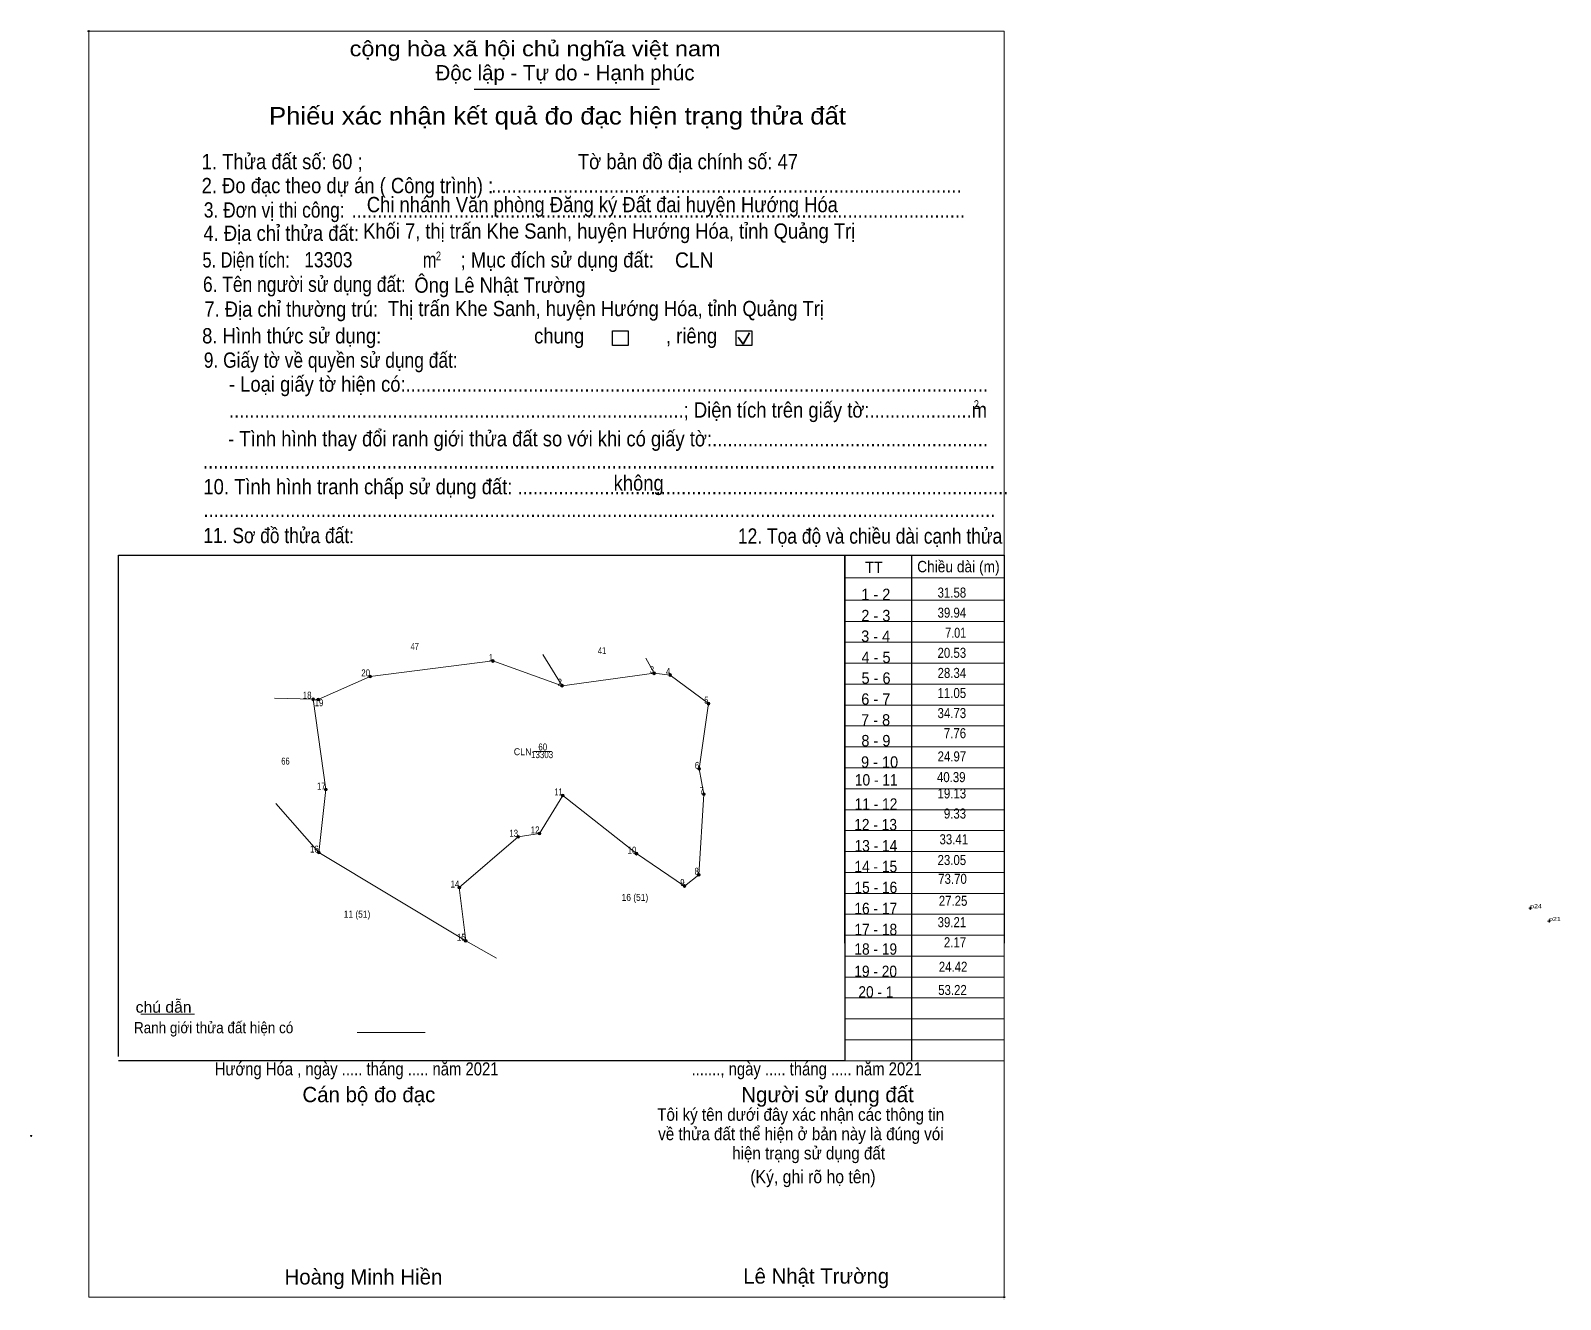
# Model space of a CAD drawing. Header units: metres. Extents: x 548563 to 549890, y 1841342 to 1841888.
# Drawn here: x 548563 to 549220, y 1841342 to 1841888 of the extents above; entities that cross this region are included whole.
import ezdxf
from ezdxf.enums import TextEntityAlignment as Align

# ---------------------------------------------------------------- set-up
doc = ezdxf.new("R2010")
doc.units = ezdxf.units.M
doc.header["$PDMODE"] = 32
doc.header["$PDSIZE"] = 0.5
for name, color, linetype, lineweight in [('1', 7, 'Continuous', 13), ('10', 7, 'Continuous', 13), ('15', 7, 'Continuous', 13), ('17', 7, 'Continuous', 13), ('2', 7, 'Continuous', 25), ('30', 7, 'Continuous', 13), ('6', 7, 'Continuous', 13), ('63', 7, 'Continuous', 13), ('7', 7, 'Continuous', 13)]:
    doc.layers.add(name, color=color, linetype=linetype, lineweight=lineweight)
doc.layers.add('12', color=7, linetype='Continuous')

msp = doc.modelspace()

# ---------------------------------------------------------------- hatches: boundary and pattern name
at = {"layer": '63'}
for points in [[(548762, 1841616.72, 1), (548760.8, 1841616.72, 1)], [(548761.8, 1841616.72, 1), (548761, 1841616.72, 1)], [(548709.2, 1841610.07, 1), (548708, 1841610.07, 1)], [(548831.31, 1841611.4, 1), (548830.11, 1841611.4, 1)], [(548838.28, 1841610.67, 1), (548837.08, 1841610.67, 1)], [(548791.73, 1841606.08, 1), (548790.53, 1841606.08, 1)], [(548791.53, 1841606.08, 1), (548790.73, 1841606.08, 1)], [(548684.71, 1841600.22, 1), (548683.51, 1841600.22, 1)], [(548686.88, 1841600.16, 1), (548685.68, 1841600.16, 1)], [(548854.7, 1841598.35, 1), (548853.5, 1841598.35, 1)], [(548850.73, 1841570.29, 1), (548849.53, 1841570.29, 1)], [(548690.12, 1841561.38, 1), (548688.92, 1841561.38, 1)], [(548792.01, 1841558.86, 1), (548790.81, 1841558.86, 1)], [(548852.68, 1841559.41, 1), (548851.48, 1841559.41, 1)], [(548772.84, 1841541.09, 1), (548771.64, 1841541.09, 1)], [(548782.06, 1841542.52, 1), (548780.86, 1841542.52, 1)], [(548687.13, 1841534.29, 1), (548685.93, 1841534.29, 1)], [(548823.71, 1841533.83, 1), (548822.51, 1841533.83, 1)], [(548850.51, 1841524.75, 1), (548849.31, 1841524.75, 1)], [(548747.57, 1841519.24, 1), (548746.37, 1841519.24, 1)], [(548844.44, 1841519.91, 1), (548843.24, 1841519.91, 1)], [(548750.31, 1841496.35, 1), (548749.11, 1841496.35, 1)]]:
    msp.add_hatch(color=256, dxfattribs=at).paths.add_polyline_path(points)

# ---------------------------------------------------------------- linework, layer by layer
at = {"layer": '1'}
msp.add_lwpolyline([(548761.4, 1841616.72), (548791.13, 1841606.08), (548830.71, 1841611.4), (548837.68, 1841610.67), (548854.1, 1841598.35), (548850.13, 1841570.29), (548852.08, 1841559.41), (548849.91, 1841524.75), (548843.84, 1841519.91), (548823.11, 1841533.83), (548791.41, 1841558.86), (548781.46, 1841542.52), (548772.24, 1841541.09), (548746.97, 1841519.24), (548749.71, 1841496.35), (548686.53, 1841534.29), (548689.52, 1841561.38), (548684.11, 1841600.22), (548686.28, 1841600.16), (548708.6, 1841610.07)], close=True, dxfattribs=at)
at = {"layer": '10'}
msp.add_line((548781.46, 1841542.52), (548791.41, 1841558.86), dxfattribs=at)
for points in [[(548761.4, 1841616.72), (548708.6, 1841610.07), (548686.28, 1841600.16), (548684.11, 1841600.22), (548667.53, 1841600.7)], [(548761.4, 1841616.72), (548791.13, 1841606.08), (548830.71, 1841611.4), (548837.68, 1841610.67), (548854.1, 1841598.35), (548850.13, 1841570.29), (548852.08, 1841559.41), (548849.91, 1841524.75), (548843.84, 1841519.91), (548823.11, 1841533.83), (548791.41, 1841558.86)], [(548668.07, 1841555.45), (548686.53, 1841534.29), (548689.52, 1841561.38), (548684.11, 1841600.22)], [(548772.24, 1841541.09), (548746.97, 1841519.24), (548749.71, 1841496.35), (548762.94, 1841488.86)]]:
    msp.add_lwpolyline(points, dxfattribs=at)
at = {"layer": '15'}
for p, q in [((548791.13, 1841606.08), (548782.86, 1841619.42)), ((548830.71, 1841611.4), (548827.12, 1841617.97)), ((548772.24, 1841541.09), (548781.46, 1841542.52))]:
    msp.add_line(p, q, dxfattribs=at)
at = {"layer": '17'}
msp.add_line((548609.94, 1841464.76), (548633.15, 1841464.76), dxfattribs=at)
at = {"layer": '2'}
for p, q in [((548753.4, 1841862.65), (548833.01, 1841862.65)), ((548600.41, 1841662.24), (548912.71, 1841662.24)), ((548600.41, 1841446.5), (548600.41, 1841662.24)), ((548912.71, 1841662.24), (548912.71, 1841444.74)), ((548912.71, 1841444.74), (548600.41, 1841444.74))]:
    msp.add_line(p, q, dxfattribs=at)
at = {"layer": '2', "lineweight": 35}
for p, q in [((548866.82, 1841755.94), (548869.06, 1841753.02)), ((548869.06, 1841753.02), (548871.78, 1841757.9))]:
    msp.add_line(p, q, dxfattribs=at)
at = {"layer": '2', "lineweight": 13}
msp.add_lwpolyline([(548587.59, 1841887.62), (548981.27, 1841887.62), (548981.27, 1841343.11), (548587.59, 1841343.11)], close=True, dxfattribs=at)
at = {"layer": '2'}
for points in [[(548812.85, 1841758.74), (548819.61, 1841758.74), (548819.61, 1841752.44), (548812.85, 1841752.44)], [(548866.04, 1841758.74), (548872.8, 1841758.74), (548872.8, 1841752.44), (548866.04, 1841752.44)]]:
    msp.add_lwpolyline(points, close=True, dxfattribs=at)
for p in [(548587.59, 1841887.62), (548981.27, 1841343.11)]:
    msp.add_point(p, dxfattribs=at)
at = {"layer": '30', "lineweight": 25}
for p, q in [((548912.71, 1841495.29), (548912.71, 1841662.24)), ((548941.35, 1841662.24), (548941.35, 1841444.74))]:
    msp.add_line(p, q, dxfattribs=at)
at = {"layer": '30'}
for p, q in [((548912.71, 1841652.42), (548981.27, 1841652.42)), ((548912.71, 1841642.88), (548981.27, 1841642.88)), ((548912.53, 1841633.7), (548981.09, 1841633.7)), ((548912.71, 1841624.76), (548981.27, 1841624.76)), ((548912.71, 1841615.74), (548981.27, 1841615.74)), ((548912.71, 1841606.74), (548981.27, 1841606.74)), ((548912.71, 1841597.74), (548981.27, 1841597.74)), ((548912.71, 1841588.74), (548981.27, 1841588.74)), ((548912.71, 1841579.74), (548981.27, 1841579.74)), ((548912.71, 1841570.74), (548981.27, 1841570.74)), ((548912.71, 1841561.74), (548981.27, 1841561.74)), ((548912.71, 1841552.74), (548981.27, 1841552.74)), ((548912.71, 1841543.74), (548981.27, 1841543.74)), ((548912.71, 1841534.74), (548981.27, 1841534.74)), ((548912.71, 1841525.74), (548981.27, 1841525.74)), ((548912.71, 1841516.74), (548981.27, 1841516.74)), ((548912.71, 1841507.74), (548981.27, 1841507.74)), ((548912.71, 1841498.74), (548981.27, 1841498.74)), ((548912.71, 1841489.74), (548981.27, 1841489.74)), ((548912.71, 1841480.74), (548981.27, 1841480.74)), ((548912.71, 1841480.7), (548981.27, 1841480.7)), ((548912.71, 1841471.74), (548981.27, 1841471.74)), ((548912.71, 1841462.74), (548981.27, 1841462.74)), ((548912.71, 1841453.74), (548981.27, 1841453.74)), ((548912.71, 1841444.74), (548981.27, 1841444.74))]:
    msp.add_line(p, q, dxfattribs=at)
at = {"layer": '30', "lineweight": 25}
msp.add_lwpolyline([(548912.71, 1841662.24), (548981.27, 1841662.24), (548981.27, 1841495.29)], dxfattribs=at)
at = {"layer": '6'}
msp.add_line((548703.04, 1841456.92), (548732.34, 1841456.92), dxfattribs=at)
msp.add_point((548562.85, 1841412.38), dxfattribs=at)
at = {"layer": '63'}
for p, q in [((548779.03, 1841577.8), (548786.39, 1841577.8)), ((548686.53, 1841534.29), (548749.71, 1841496.35))]:
    msp.add_line(p, q, dxfattribs=at)
for centre, radius in [((548761.4, 1841616.72), 0.6), ((548761.4, 1841616.72), 0.4), ((548708.6, 1841610.07), 0.6), ((548830.71, 1841611.4), 0.6), ((548837.68, 1841610.67), 0.6), ((548791.13, 1841606.08), 0.6), ((548791.13, 1841606.08), 0.4), ((548684.11, 1841600.22), 0.6), ((548686.28, 1841600.16), 0.6), ((548854.1, 1841598.35), 0.6), ((548850.13, 1841570.29), 0.6), ((548689.52, 1841561.38), 0.6), ((548791.41, 1841558.86), 0.6), ((548852.08, 1841559.41), 0.6), ((548772.24, 1841541.09), 0.6), ((548781.46, 1841542.52), 0.6), ((548686.53, 1841534.29), 0.6), ((548823.11, 1841533.83), 0.6), ((548849.91, 1841524.75), 0.6), ((548746.97, 1841519.24), 0.6), ((548843.84, 1841519.91), 0.6), ((548749.71, 1841496.35), 0.6)]:
    msp.add_circle(centre, radius, dxfattribs=at)
at = {"layer": '7'}
for p, q in [((549208.1, 1841510.35), (549206.85, 1841510.35)), ((549207.47, 1841509.72), (549207.47, 1841510.97)), ((549215.6, 1841504.18), (549215.6, 1841505.43)), ((549216.23, 1841504.81), (549214.98, 1841504.81))]:
    msp.add_line(p, q, dxfattribs=at)

# ---------------------------------------------------------------- texts
at = {"layer": '1'}
for s, width, p in [('CLN', 0.95, (548774.2, 1841576.17)), ('13303', 0.85, (548782.57, 1841574.91)), ('60', 0.85, (548782.85, 1841578.22))]:
    msp.add_text(s, height=3, dxfattribs=dict(at, width=width)).set_placement(p, align=Align.CENTER)
at = {"layer": '10'}
for s, height, width, p in [('1 - 2', 4.91, 0.95, (548926.08, 1841642.9)), ('2 - 3', 4.91, 0.95, (548926.095, 1841633.78)), ('3 - 4', 4.91, 0.95, (548926.02, 1841624.9)), ('4 - 5', 4.91, 0.95, (548926.17, 1841615.83)), ('5 - 6', 4.91, 0.95, (548926.165, 1841606.9)), ('6 - 7', 4.91, 0.95, (548926.065, 1841597.85)), ('7 - 8', 4.91, 0.95, (548926, 1841588.9)), ('8 - 9', 4.91, 0.95, (548926.115, 1841579.97)), ('9 - 10', 4.91, 0.95, (548927.7, 1841570.78)), ('10 - 11', 4.91, 0.9, (548926.255, 1841563.11)), ('11 - 12', 4.91, 0.9, (548926.145, 1841552.71)), ('12 - 13', 4.91, 0.9, (548925.98, 1841543.85)), ('13 - 14', 4.91, 0.9, (548926.12, 1841534.78)), ('14 - 15', 4.91, 0.9, (548926.075, 1841525.83)), ('15 - 16', 4.91, 0.9, (548926.09, 1841516.85)), ('16 - 17', 4.91, 0.9, (548926.06, 1841507.78)), ('17 - 18', 4.896, 0.9, (548926.075, 1841498.78)), ('18 - 19', 4.9, 0.9, (548926.055, 1841490.35)), ('19 - 20', 4.9, 0.9, (548926.01, 1841480.75)), ('20 - 1', 4.9, 0.9, (548926.12, 1841471.9))]:
    msp.add_text(s, height=height, dxfattribs=dict(at, width=width)).set_placement(p, align=Align.CENTER)
at = {"layer": '12', "width": 1.25}
for s, p in [('p24', (549207.47, 1841510.35)), ('p21', (549215.6, 1841504.81))]:
    msp.add_text(s, height=1.8, dxfattribs=at).set_placement(p)
at = {"layer": '15'}
for s, width, p in [('47 ', 0.8, (548728.25, 1841621.46)), ('41 ', 0.8, (548808.8, 1841619.64)), ('66 ', 0.8, (548672.65, 1841572.14)), ('16 (51)', 0.9, (548822.485, 1841513.52)), ('11 (51)', 0.9, (548702.975, 1841506.28))]:
    msp.add_text(s, height=3, dxfattribs=dict(at, width=width)).set_placement(p, align=Align.CENTER)
at = {"layer": '2'}
for s, height, width, p in [('cộng hòa xã hội chủ nghĩa việt nam', 6.571, 1.15, (548699.8, 1841876.83)), ('1. Thửa đất số: 60 ;                                          Tờ bản đồ địa chính số: 47', 6.59, 0.9, (548636.15, 1841828.23)), ('2. Đo đạc theo dự án ( Công trình) : ', 6.575, 0.9, (548636.15, 1841817.93)), ('Chi nhánh Văn phòng Đăng ký Đất đai huyện Hướng Hóa', 6.57, 0.9, (548707.19, 1841809.75)), ('............................................................................................', 6.575, 0.9, (548760.71, 1841818.15)), ('3. Đơn vị thi công:', 6.575, 0.85, (548637.09, 1841807.42)), ('........................................................................................................................', 6.575, 0.9, (548700.64, 1841807.42)), ('4. Địa chỉ thửa đất:', 6.575, 0.9, (548636.92, 1841797.43)), ('Khối 7, thị trấn Khe Sanh, huyện Hướng Hóa, tỉnh Quảng Trị', 6.55, 0.9, (548705.63, 1841798.37)), ('5. Diện tích:', 6.575, 0.8, (548636.51, 1841785.96)), ('13303', 6.55, 0.85, (548680.29, 1841786.03)), ('m', 6.571, 0.8, (548731.26, 1841785.96)), ('2', 3.755, 0.8, (548736.88, 1841789.08)), ('; Mục đích sử dụng đất:', 6.571, 0.9, (548747.53, 1841785.96)), ('CLN', 6.55, 0.95, (548839.69, 1841785.91)), ('6. Tên người sử dụng đất:', 6.575, 0.85, (548636.73, 1841775.47)), ('Ông Lê Nhật Trường', 6.55, 0.9, (548727.66, 1841775.11)), ('7. Địa chỉ thường trú:', 6.575, 0.9, (548637.3, 1841764.79)), ('Thị trấn Khe Sanh, huyện Hướng Hóa, tỉnh Quảng Trị', 6.552, 0.9, (548716.21, 1841765.03)), ('8. Hình thức sử dụng:', 6.575, 0.9, (548636.37, 1841753.3)), ('chung                , riêng', 6.571, 0.9, (548779.14, 1841753.3)), ('9. Giấy tờ về quyền sử dụng đất:', 6.575, 0.85, (548637.09, 1841742.83)), ('     - Loại giấy tờ hiện có:..................................................................................................................', 6.571, 0.9, (548636.92, 1841732.54)), ('2', 3.755, 0.8, (548968.21, 1841725.12)), ('     .........................................................................................; Diện tích trên giấy tờ:....................m', 6.571, 0.9, (548636.92, 1841721.4)), ('     - Tình hình thay đổi ranh giới thửa đất so với khi có giấy tờ:......................................................', 6.571, 0.9, (548636.56, 1841709.02)), ('...........................................................................................................................................................', 6.571, 0.9, (548636.73, 1841699.49)), ('không', 6.571, 0.9, (548813.32, 1841689.99)), ('10. Tình hình tranh chấp sử dụng đất: ................................................................................................', 6.575, 0.9, (548636.92, 1841688.4)), ('...........................................................................................................................................................', 6.571, 0.9, (548636.92, 1841678.68)), ('11. Sơ đồ thửa đất:', 6.575, 0.85, (548636.92, 1841667.4)), ('12. Tọa độ và chiều dài cạnh thửa', 6.588, 0.85, (548866.77, 1841667.16)), ('Hướng Hóa , ngày ..... tháng ..... năm 2021', 5.616, 0.85, (548641.81, 1841438.44)), ('......., ngày ..... tháng ..... năm 2021', 5.616, 0.85, (548846.82, 1841438.44)), ('(Ký, ghi rõ họ tên)', 5.633, 0.9, (548872.09, 1841392.05))]:
    msp.add_text(s, height=height, dxfattribs=dict(at, width=width)).set_placement(p)
for s, height, p in [('Độc lập - Tự do - Hạnh phúc', 6.571, (548736.73, 1841866.46)), ('Cán bộ đo đạc', 6.571, (548679.49, 1841426.92)), ('Người sử dụng đất', 6.571, (548868.21, 1841426.92)), ('Hoàng Minh Hiền', 6.57, (548671.79, 1841348.49)), ('Lê Nhật Trường', 6.55, (548869.07, 1841348.87))]:
    msp.add_text(s, height=height, dxfattribs=at).set_placement(p)
for s, height, width, p in [('Phiếu xác nhận kết quả đo đạc hiện trạng thửa đất', 7.509, 1.1, (548789.19, 1841847.47)), ('Tôi ký tên dưới đây xác nhận các thông tin', 5.429, 0.9, (548893.775, 1841418.91)), ('về thửa đất thể hiện ở bản này là đúng vói', 5.429, 0.9, (548893.86, 1841410.58)), ('hiện trạng sử dụng đất', 5.429, 0.9, (548897.165, 1841402.3))]:
    msp.add_text(s, height=height, dxfattribs=dict(at, width=width)).set_placement(p, align=Align.CENTER)
msp.add_text('.', height=1.878, dxfattribs=at).set_placement((548981.206, 1841342.08), align=Align.CENTER)
at = {"layer": '30'}
for s, height, width, p in [('TT', 4.896, 0.95, (548921.49, 1841654.56)), ('Chiều dài (m)', 4.91, 0.9, (548943.85, 1841654.85))]:
    msp.add_text(s, height=height, dxfattribs=dict(at, width=width)).set_placement(p)
at = {"layer": '6'}
for s, width, p in [('chú dẫn', 1.05, (548607.78, 1841465.41)), ('Ranh giới thửa đất hiện có ', 0.9, (548607.06, 1841456.58))]:
    msp.add_text(s, height=4.811, dxfattribs=dict(at, width=width)).set_placement(p)
at = {"layer": '63'}
for s, height, width, p in [('31.58', 4.32, 0.85, (548964.93, 1841643.97)), ('39.94', 4.32, 0.85, (548964.93, 1841635.33)), ('7.01', 4.32, 0.8, (548964.92, 1841626.69)), (' 1', 3, 0.75, (548761.4, 1841616.72)), ('20.53', 4.32, 0.85, (548964.92, 1841618.05)), (' 20', 3, 0.85, (548708.6, 1841610.07)), (' 3', 3, 0.8, (548830.71, 1841611.4)), (' 4', 3, 0.85, (548837.68, 1841610.67)), ('28.34', 4.32, 0.85, (548964.93, 1841609.41)), (' 2', 3, 0.85, (548791.13, 1841606.08)), ('11.05', 4.32, 0.85, (548964.92, 1841600.77)), (' 18', 3, 0.85, (548683.43, 1841600.49)), (' 19', 3, 0.85, (548688.52, 1841597.24)), (' 5', 3, 0.8, (548854.1, 1841598.35)), ('34.73', 4.32, 0.85, (548964.92, 1841592.13)), ('7.76', 4.32, 0.85, (548964.9, 1841583.49)), ('24.97', 4.32, 0.85, (548964.93, 1841573.49)), (' 6', 3, 0.85, (548850.13, 1841570.29)), ('40.39', 4.32, 0.85, (548964.66, 1841564.58)), (' 17', 3, 0.85, (548689.52, 1841561.38)), (' 11', 3, 0.8, (548791.41, 1841558.86)), (' 7', 3, 0.8, (548852.08, 1841559.41)), ('19.13', 4.32, 0.85, (548964.92, 1841557.57)), ('9.33', 4.32, 0.85, (548964.9, 1841548.93)), (' 12', 3, 0.85, (548781.46, 1841542.52)), (' 13', 3, 0.85, (548772.24, 1841541.09)), ('33.41', 4.32, 0.85, (548965.76, 1841537.85)), (' 16', 3, 0.85, (548686.53, 1841534.29)), (' 10', 3, 0.85, (548823.11, 1841533.83)), ('23.05', 4.32, 0.85, (548964.92, 1841528.93)), (' 8', 3, 0.8, (548849.91, 1841524.75)), ('73.70', 4.32, 0.85, (548965.2, 1841520.84)), (' 14', 3, 0.85, (548746.97, 1841519.24)), (' 9', 3, 0.85, (548843.84, 1841519.91)), ('27.25', 4.32, 0.85, (548965.46, 1841511.39)), ('39.21', 4.32, 0.85, (548964.94, 1841502.19)), (' 15', 3, 0.85, (548749.71, 1841496.35)), ('2.17', 4.32, 0.85, (548964.92, 1841493.55)), ('24.42', 4.32, 0.85, (548965.45, 1841483.01)), ('53.22', 4.32, 0.85, (548965.18, 1841473.02))]:
    msp.add_text(s, height=height, dxfattribs=dict(at, width=width)).set_placement(p, align=Align.RIGHT)

doc.saveas('drawing.dxf')
